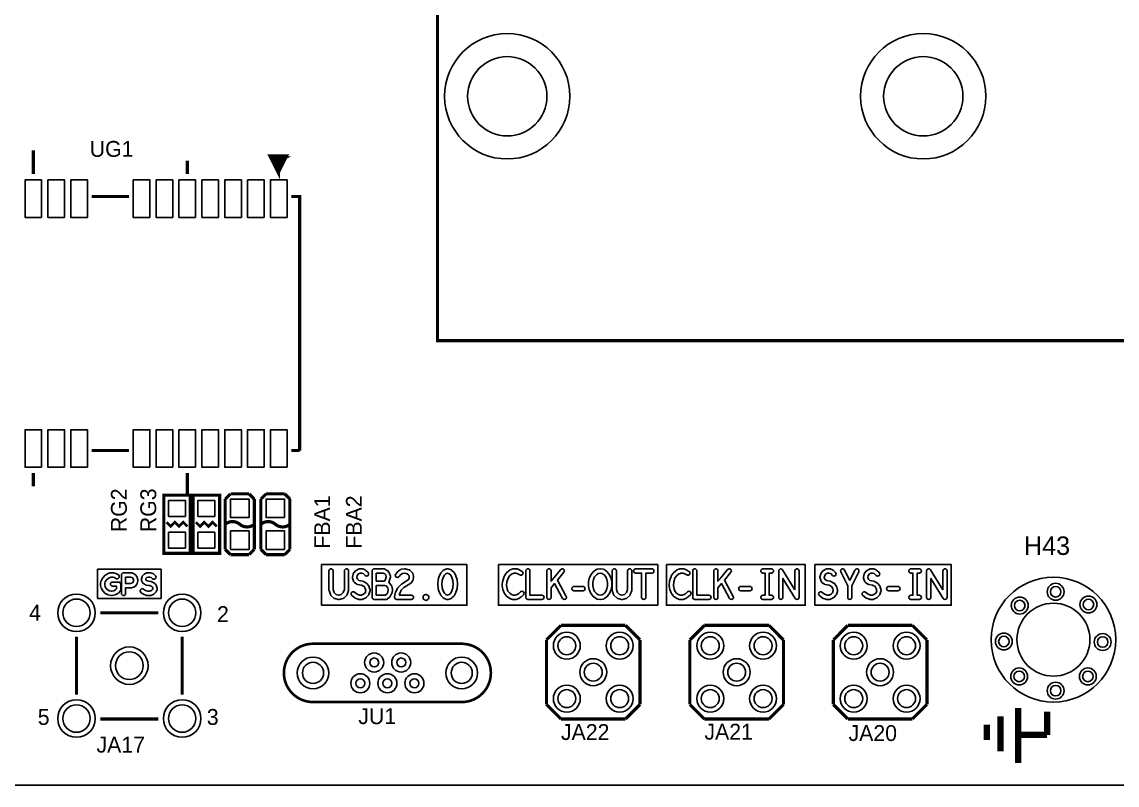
# Model space of a CAD drawing. Extents: x 0 to 260, y 0 to 180.
# Drawn here: x 71.3 to 124, y 0 to 36.7 of the extents above; entities that cross this region are included whole.
import ezdxf

# ---------------------------------------------------------------- set-up
doc = ezdxf.new("R2010")
doc.units = 0
for name, color, linetype in [('BG_DRILLHOLE', 193, 'CONTINUOUS'), ('BG_OUTLINE', 253, 'CONTINUOUS'), ('BG_SILKSCREEN_TOP', 6, 'CONTINUOUS'), ('PG_SILKSCREEN_TOP', 254, 'CONTINUOUS'), ('PIN_TOP', 96, 'CONTINUOUS'), ('RD_SILKSCREEN_TOP', 85, 'CONTINUOUS')]:
    doc.layers.add(name, color=color, linetype=linetype)

msp = doc.modelspace()

# ---------------------------------------------------------------- linework, layer by layer
at = {"layer": 'BG_DRILLHOLE'}
for points in [[(96.552004, 33.082992, 1), (92.742004, 33.082992, 1)], [(116.551964, 33.082992, 1), (112.741964, 33.082992, 1)], [(121.26468, 9.2837, 1), (120.75668, 9.2837, 1)], [(74.5998, 8.27532, 1), (73.279, 8.27532, 1)], [(79.6798, 8.27532, 1), (78.359, 8.27532, 1)], [(119.53748, 8.6233, 1), (119.02948, 8.6233, 1)], [(122.6566, 6.985, 1), (119.1514, 6.985, 1)], [(122.83948, 8.6741, 1), (122.33148, 8.6741, 1)], [(97.942654, 6.692138, 1), (97.079054, 6.692138, 1)], [(100.4824, 6.692138, 1), (99.6188, 6.692138, 1)], [(104.838754, 6.692138, 1), (103.975154, 6.692138, 1)], [(107.3785, 6.692138, 1), (106.5149, 6.692138, 1)], [(111.734854, 6.692138, 1), (110.871254, 6.692138, 1)], [(114.2746, 6.692138, 1), (113.411, 6.692138, 1)], [(118.77548, 6.8961, 1), (118.26748, 6.8961, 1)], [(123.52528, 6.8707, 1), (123.01728, 6.8707, 1)], [(77.1398, 5.73532, 1), (75.819, 5.73532, 1)], [(85.817456, 5.387848, 1), (84.801456, 5.387848, 1)], [(88.465406, 5.887974, 1), (88.033606, 5.887974, 1)], [(89.765378, 5.887974, 1), (89.333578, 5.887974, 1)], [(92.967556, 5.387848, 1), (91.951556, 5.387848, 1)], [(99.2124, 5.422138, 1), (98.3488, 5.422138, 1)], [(106.1085, 5.422138, 1), (105.2449, 5.422138, 1)], [(113.0046, 5.422138, 1), (112.141, 5.422138, 1)], [(119.51208, 5.2197, 1), (119.00408, 5.2197, 1)], [(122.81408, 5.2197, 1), (122.30608, 5.2197, 1)], [(87.800434, 4.887722, 1), (87.368634, 4.887722, 1)], [(89.100406, 4.887722, 1), (88.668606, 4.887722, 1)], [(90.400378, 4.887722, 1), (89.968578, 4.887722, 1)], [(121.26468, 4.5339, 1), (120.75668, 4.5339, 1)], [(97.942654, 4.152138, 1), (97.079054, 4.152138, 1)], [(100.4824, 4.152138, 1), (99.6188, 4.152138, 1)], [(104.838754, 4.152138, 1), (103.975154, 4.152138, 1)], [(107.3785, 4.152138, 1), (106.5149, 4.152138, 1)], [(111.734854, 4.152138, 1), (110.871254, 4.152138, 1)], [(114.2746, 4.152138, 1), (113.411, 4.152138, 1)], [(74.5998, 3.19532, 1), (73.279, 3.19532, 1)], [(79.6798, 3.19532, 1), (78.359, 3.19532, 1)]]:
    msp.add_lwpolyline(points, format="xyb", close=True, dxfattribs=at)
at = {"layer": 'BG_OUTLINE'}
msp.add_lwpolyline([(0, 180.34), (254, 180.34), (254, 0), (0, 0)], close=True, dxfattribs=at)
at = {"layer": 'BG_SILKSCREEN_TOP'}
for points in [[(85.725, 10.59434), (92.71, 10.59434), (92.71, 8.636), (85.725, 8.636)], [(94.2213, 10.59434), (101.88194, 10.59434), (101.88194, 8.636), (94.2213, 8.636)], [(102.2985, 10.59434), (108.97616, 10.59434), (108.97616, 8.636), (102.2985, 8.636)], [(109.44098, 10.59434), (115.99164, 10.59434), (115.99164, 8.636), (109.44098, 8.636)], [(74.9554, 10.3632), (78.0034, 10.3632), (78.0034, 8.9662), (74.9554, 8.9662)], [(88.353138, 10.183876), (88.683084, 10.183876), (88.760808, 10.14222), (88.80221, 10.090658), (88.824054, 10.008616), (88.7984, 9.89584), (88.760808, 9.817608), (88.73617, 9.794494), (88.353138, 9.794494)], [(91.700096, 10.153904), (91.78036, 10.17905), (91.860624, 10.153904), (91.934284, 10.077196), (91.990672, 9.971532), (92.03563, 9.821672), (92.05087, 9.650476), (92.03563, 9.47928), (91.990672, 9.32942), (91.934284, 9.223756), (91.860624, 9.147048), (91.78036, 9.121902), (91.700096, 9.147048), (91.626436, 9.223756), (91.570048, 9.32942), (91.52509, 9.47928), (91.50985, 9.650476), (91.52509, 9.821672), (91.570048, 9.971532), (91.626436, 10.077196)], [(99.019868, 10.16762), (99.11588, 10.182606), (99.211892, 10.16762), (99.299268, 10.105136), (99.384358, 9.998964), (99.442016, 9.87298), (99.47148, 9.725152), (99.47148, 9.5758), (99.442016, 9.427972), (99.384358, 9.301988), (99.299268, 9.195816), (99.211892, 9.133332), (99.11588, 9.118346), (99.019868, 9.133332), (98.932492, 9.195816), (98.847402, 9.301988), (98.789744, 9.427972), (98.76028, 9.5758), (98.76028, 9.725152), (98.789744, 9.87298), (98.847402, 9.998964), (98.932492, 10.105136)], [(76.302362, 9.993376), (76.538074, 9.993376), (76.614782, 9.964674), (76.67117, 9.898888), (76.68895, 9.828276), (76.670916, 9.756902), (76.630276, 9.708134), (76.539852, 9.677908), (76.302362, 9.677908)], [(88.353138, 9.591294), (88.758776, 9.591294), (88.833706, 9.564624), (88.90254, 9.478264), (88.926162, 9.375394), (88.900508, 9.262872), (88.850216, 9.168892), (88.777826, 9.117076), (88.353138, 9.117076)]]:
    msp.add_lwpolyline(points, close=True, dxfattribs=at)
for points in [[(75.54722, 10.190226, -0.089566), (75.58278, 10.196576), (75.686412, 10.196576, -0.061321), (75.71105, 10.193528), (75.829668, 10.16381, -0.085973), (75.861418, 10.14984), (75.950318, 10.090658, -0.250497), (75.99553, 10.006076, -0.414214), (75.89393, 9.904476, -0.147613), (75.837542, 9.921494), (75.763374, 9.971024), (75.673966, 9.993376), (75.601068, 9.993376), (75.510644, 9.959594), (75.440032, 9.91235), (75.367896, 9.840214), (75.320398, 9.756902), (75.299062, 9.693148), (75.299062, 9.618472), (75.32243, 9.525762), (75.367896, 9.446006), (75.437492, 9.37641), (75.515216, 9.33196), (75.62723, 9.309608), (75.739244, 9.33196), (75.816968, 9.37641), (75.866498, 9.42594), (75.866498, 9.548876), (75.67168, 9.548876, -1), (75.67168, 9.752076), (75.968098, 9.752076, -0.414214), (76.069698, 9.650476), (76.069698, 9.383776, -0.198564), (76.03998, 9.311894), (75.95108, 9.222994, -0.067145), (75.92949, 9.206484), (75.825604, 9.147302, -0.079775), (75.795378, 9.136126), (75.647296, 9.106408, -0.049758), (75.62723, 9.104376, -0.049758), (75.607164, 9.106408), (75.459082, 9.136126, -0.079775), (75.428856, 9.147302), (75.32497, 9.206484, -0.067145), (75.30338, 9.222994), (75.21448, 9.311894, -0.066812), (75.198224, 9.333484), (75.139042, 9.437116, -0.068478), (75.128628, 9.46277), (75.09891, 9.581388, -0.061321), (75.095862, 9.606026), (75.095862, 9.709658, -0.08101), (75.101196, 9.741916), (75.130914, 9.830816, -0.04853), (75.138788, 9.84885), (75.19797, 9.952736, -0.067145), (75.21448, 9.974326), (75.30338, 10.063226, -0.049398), (75.318874, 10.075926), (75.407774, 10.135108, -0.05775), (75.428602, 10.145776)], [(76.099162, 10.094976, -0.414214), (76.200762, 10.196576), (76.556362, 10.196576, -0.089566), (76.591922, 10.190226), (76.71054, 10.145776, -0.127182), (76.752196, 10.116566), (76.841096, 10.012934, -0.116157), (76.862432, 9.971532), (76.89215, 9.852914, -0.061321), (76.895198, 9.828276, -0.061321), (76.89215, 9.803638), (76.862432, 9.68502, -0.112982), (76.841858, 9.644634), (76.76769, 9.555734, -0.139538), (76.721716, 9.524492), (76.588366, 9.480042, -0.080414), (76.556362, 9.474708), (76.302362, 9.474708), (76.302362, 9.205976, -1), (76.099162, 9.205976)], [(77.326998, 10.188448, -0.101737), (77.36713, 10.196576), (77.470762, 10.196576, -0.069688), (77.498702, 10.192766), (77.602588, 10.163048, -0.104204), (77.639672, 10.14349), (77.728572, 10.069576, -0.222222), (77.765148, 9.991344, -0.414214), (77.663548, 9.889744, -0.175123), (77.598524, 9.913112), (77.526134, 9.973564), (77.456538, 9.993376), (77.387958, 9.993376), (77.32141, 9.964928), (77.279754, 9.923018), (77.267308, 9.879584), (77.284072, 9.840468), (77.342492, 9.80694), (77.502258, 9.780524, -0.064317), (77.52715, 9.772904), (77.6605, 9.713468, -0.114847), (77.69733, 9.685782), (77.771244, 9.596882, -0.104204), (77.790802, 9.559798), (77.82052, 9.456166, -0.069688), (77.82433, 9.428226, -0.101737), (77.816202, 9.388094), (77.771752, 9.284462, -0.118094), (77.743304, 9.246616), (77.654404, 9.172448, -0.08464), (77.62494, 9.155176), (77.506322, 9.110726, -0.089566), (77.470762, 9.104376), (77.352398, 9.104376, -0.080414), (77.320394, 9.10971), (77.187044, 9.15416, -0.059528), (77.1652, 9.16432), (77.046582, 9.238488, -0.258725), (76.99883, 9.324594, -0.414214), (77.10043, 9.426194, -0.141007), (77.154278, 9.4107), (77.262736, 9.342882), (77.368908, 9.307576), (77.452474, 9.307576), (77.537564, 9.33958), (77.59446, 9.387078), (77.615034, 9.435084), (77.601318, 9.483344), (77.556106, 9.5377), (77.456284, 9.58215), (77.291438, 9.609328, -0.089652), (77.257402, 9.62152), (77.153516, 9.680956, -0.162583), (77.11059, 9.728962), (77.06614, 9.832594, -0.101737), (77.058012, 9.872726, -0.069688), (77.061822, 9.900666), (77.09154, 10.004298, -0.127493), (77.117448, 10.04824), (77.191616, 10.122408, -0.095278), (77.223366, 10.143998)], [(86.818978, 9.39292), (86.818978, 10.285476, -1), (87.022178, 10.285476), (87.022178, 9.375394, -0.085586), (87.016336, 9.341358), (86.948518, 9.150858, -0.119511), (86.922356, 9.110726), (86.786974, 8.983726, -0.127867), (86.742016, 8.959342), (86.572598, 8.916924, -0.061321), (86.54796, 8.913876, -0.061321), (86.523322, 8.916924), (86.353904, 8.959342, -0.127867), (86.308946, 8.983726), (86.173564, 9.110726, -0.119511), (86.147402, 9.150858), (86.079584, 9.341358, -0.085586), (86.073742, 9.375394), (86.073742, 10.285476, -1), (86.276942, 10.285476), (86.276942, 9.39292), (86.330536, 9.242044), (86.428834, 9.150096), (86.54796, 9.120124), (86.667086, 9.150096), (86.765384, 9.242044)], [(87.495634, 10.375138, -0.123516), (87.54364, 10.387076), (87.662258, 10.387076, -0.086179), (87.696548, 10.381234), (87.814912, 10.338816, -0.115766), (87.853774, 10.313416), (87.955374, 10.207752, -0.193858), (87.983822, 10.137394, -0.414214), (87.882222, 10.035794, -0.204602), (87.80907, 10.067036), (87.72398, 10.155428), (87.644478, 10.183876), (87.56904, 10.183876), (87.491316, 10.14222), (87.43442, 10.070846), (87.412068, 9.973564), (87.443056, 9.883648), (87.517478, 9.830054), (87.699596, 9.792462, -0.076591), (87.728552, 9.78154), (87.880952, 9.696704, -0.118872), (87.916004, 9.664446), (88.00084, 9.537446, -0.091171), (88.015318, 9.503664), (88.0491, 9.355582, -0.056004), (88.05164, 9.332976, -0.083001), (88.046052, 9.299956), (87.995252, 9.151874, -0.108666), (87.972646, 9.114536), (87.871046, 9.008618, -0.092157), (87.84082, 8.987028), (87.705438, 8.923528, -0.110402), (87.662258, 8.913876), (87.526622, 8.913876, -0.099165), (87.487506, 8.92175), (87.335106, 8.98525, -0.066999), (87.311738, 8.998966), (87.176356, 9.104884, -0.23136), (87.13724, 9.184894, -0.414214), (87.23884, 9.286494, -0.16729), (87.301324, 9.264904), (87.426038, 9.167368), (87.546942, 9.117076), (87.639652, 9.117076), (87.737442, 9.16305), (87.81034, 9.238996), (87.84463, 9.338564), (87.821262, 9.440164), (87.760556, 9.531096), (87.643208, 9.596628), (87.455248, 9.63549, -0.104948), (87.41664, 9.652508), (87.298276, 9.737344, -0.155602), (87.261446, 9.786874), (87.210646, 9.934956, -0.083001), (87.205058, 9.967976, -0.056004), (87.207598, 9.990582), (87.24138, 10.138664, -0.112905), (87.260938, 10.179558), (87.34552, 10.285476, -0.101707), (87.377016, 10.311638)], [(88.149938, 10.285476, -0.414214), (88.251538, 10.387076), (88.708738, 10.387076, -0.123816), (88.756744, 10.374884), (88.875108, 10.311384, -0.100943), (88.90635, 10.285476), (88.974168, 10.200894, -0.104227), (88.993218, 10.163556), (89.027, 10.036556, -0.065123), (89.030302, 10.010394, -0.056004), (89.027762, 9.987788), (88.99398, 9.839452, -0.055697), (88.986614, 9.818116), (88.947752, 9.737344, -0.08744), (88.974168, 9.713976), (89.075768, 9.586976, -0.113262), (89.09558, 9.546082), (89.129362, 9.398, -0.056004), (89.131902, 9.375394, -0.056004), (89.129362, 9.352788), (89.09558, 9.204452, -0.066348), (89.086182, 9.179306), (89.018364, 9.052306, -0.115358), (88.987884, 9.017508), (88.86952, 8.932926, -0.156978), (88.810338, 8.913876), (88.251538, 8.913876, -0.414214), (88.149938, 9.015476)], [(89.570052, 10.364724), (89.705434, 10.385806, -0.038943), (89.721182, 10.387076, -0.061321), (89.74582, 10.384028), (89.915238, 10.34161, -0.121114), (89.958164, 10.319004), (90.076782, 10.21334, -0.146992), (90.107516, 10.163556), (90.141298, 10.036556, -0.065123), (90.1446, 10.010394, -0.033277), (90.143584, 9.996932), (90.126566, 9.869932, -0.109105), (90.11158, 9.828784), (90.044016, 9.722866, -0.111451), (90.012266, 9.69137), (89.682574, 9.485376), (89.551002, 9.35736), (89.463118, 9.17448), (89.452958, 9.117076), (90.043, 9.117076, -1), (90.043, 8.913876), (89.3318, 8.913876, -0.414214), (89.2302, 9.015476, -0.043986), (89.231724, 9.033256), (89.265506, 9.223756, -0.067883), (89.273888, 9.249918), (89.375488, 9.4615, -0.088411), (89.396316, 9.490456), (89.548716, 9.638792, -0.053151), (89.565734, 9.652), (89.885012, 9.85139), (89.928192, 9.919208), (89.939622, 10.00379), (89.918794, 10.081768), (89.841578, 10.150602), (89.716356, 10.181844), (89.618566, 10.166604), (89.533476, 10.121138), (89.44483, 10.010394, -0.227899), (89.365582, 9.972294, -0.414214), (89.263982, 10.073894, -0.170862), (89.286334, 10.137394), (89.387934, 10.264394, -0.101271), (89.419176, 10.290556), (89.537794, 10.354056, -0.08417)], [(91.614498, 10.340086), (91.74988, 10.382504, -0.076242), (91.78036, 10.387076, -0.076242), (91.81084, 10.382504), (91.946222, 10.340086, -0.125782), (91.988894, 10.313416), (92.090494, 10.207752, -0.069238), (92.107004, 10.185146), (92.174822, 10.058146, -0.049455), (92.182442, 10.039604), (92.233242, 9.870186, -0.050405), (92.237052, 9.85012), (92.25407, 9.65962, -0.022558), (92.254578, 9.650476, -0.022558), (92.25407, 9.641332), (92.237052, 9.450832, -0.050405), (92.233242, 9.430766), (92.182442, 9.261348, -0.049455), (92.174822, 9.242806), (92.107004, 9.115806, -0.069238), (92.090494, 9.0932), (91.988894, 8.987536, -0.125782), (91.946222, 8.960866), (91.81084, 8.918448, -0.076242), (91.78036, 8.913876, -0.076242), (91.74988, 8.918448), (91.614498, 8.960866, -0.125782), (91.571826, 8.987536), (91.470226, 9.0932, -0.069238), (91.453716, 9.115806), (91.385898, 9.242806, -0.049455), (91.378278, 9.261348), (91.327478, 9.430766, -0.050405), (91.323668, 9.450832), (91.30665, 9.641332, -0.022558), (91.306142, 9.650476, -0.022558), (91.30665, 9.65962), (91.323668, 9.85012, -0.050405), (91.327478, 9.870186), (91.378278, 10.039604, -0.049455), (91.385898, 10.058146), (91.453716, 10.185146, -0.069238), (91.470226, 10.207752), (91.571826, 10.313416, -0.125782)], [(94.907862, 10.379202, -0.099165), (94.946978, 10.387076), (95.08236, 10.387076, -0.086179), (95.11665, 10.381234), (95.235268, 10.338816, -0.053805), (95.254826, 10.329164), (95.356426, 10.265664, -0.258725), (95.404178, 10.179558, -0.414214), (95.302578, 10.077958, -0.141007), (95.24873, 10.093452), (95.156528, 10.15111), (95.064834, 10.183876), (94.967298, 10.183876), (94.849442, 10.134854), (94.75343, 10.049002), (94.683834, 9.944608), (94.623636, 9.757156), (94.608904, 9.591548), (94.638876, 9.42467), (94.680024, 9.321292), (94.76359, 9.216898), (94.85884, 9.148826), (94.947486, 9.117076), (95.030798, 9.117076), (95.122492, 9.149842), (95.205042, 9.201404), (95.28175, 9.277858, -0.198453), (95.353378, 9.307576, -0.414214), (95.454978, 9.205976, -0.199373), (95.425006, 9.134094), (95.34017, 9.049512, -0.056235), (95.32239, 9.035288), (95.22079, 8.971788, -0.053805), (95.201232, 8.962136), (95.082868, 8.919718, -0.086179), (95.048578, 8.913876), (94.92996, 8.913876, -0.086179), (94.89567, 8.919718), (94.777052, 8.962136, -0.069646), (94.75216, 8.975344), (94.633796, 9.059926, -0.068418), (94.61373, 9.078976), (94.51213, 9.205976, -0.073526), (94.497144, 9.23163), (94.446344, 9.35863, -0.051564), (94.440502, 9.378696), (94.406466, 9.569196, -0.043986), (94.404942, 9.586976, -0.022558), (94.40545, 9.59612), (94.422468, 9.78662, -0.05497), (94.426786, 9.808464), (94.494604, 10.020046, -0.069648), (94.506796, 10.045446), (94.591378, 10.172446, -0.063607), (94.608396, 10.19175), (94.727014, 10.297668, -0.083507), (94.755462, 10.315702)], [(95.536258, 9.015476), (95.536258, 10.285476, -1), (95.739458, 10.285476), (95.739458, 9.117076), (96.315022, 9.117076, -1), (96.315022, 8.913876), (95.637858, 8.913876, -0.414214)], [(96.886014, 9.94918), (97.215452, 10.349992, -0.224355), (97.293938, 10.387076, -0.414214), (97.395538, 10.285476, -0.173727), (97.372424, 10.22096), (97.063052, 9.844786), (97.484946, 9.063736, -0.124362), (97.497138, 9.015476, -0.414214), (97.395538, 8.913876, -0.275633), (97.30613, 8.967216), (96.92386, 9.675114), (96.751902, 9.466072), (96.751902, 9.015476, -1), (96.548702, 9.015476), (96.548702, 10.285476, -1), (96.751902, 10.285476), (96.751902, 9.786112), (96.842834, 9.896602, -0.172396)], [(98.96475, 10.364724), (99.100132, 10.385806, -0.038943), (99.11588, 10.387076, -0.038943), (99.131628, 10.385806), (99.26701, 10.364724, -0.117093), (99.310444, 10.346944), (99.429062, 10.262108, -0.068418), (99.449128, 10.243058), (99.550728, 10.116058, -0.061431), (99.563936, 10.094976), (99.631754, 9.946894, -0.058502), (99.638866, 9.924288), (99.672648, 9.75487, -0.049144), (99.67468, 9.735058), (99.67468, 9.565894, -0.049144), (99.672648, 9.546082), (99.638866, 9.376664, -0.058502), (99.631754, 9.354058), (99.563936, 9.205976, -0.061431), (99.550728, 9.184894), (99.449128, 9.057894, -0.068418), (99.429062, 9.038844), (99.310444, 8.954008, -0.117093), (99.26701, 8.936228), (99.131628, 8.915146, -0.038943), (99.11588, 8.913876, -0.038943), (99.100132, 8.915146), (98.96475, 8.936228, -0.117093), (98.921316, 8.954008), (98.802698, 9.038844, -0.068418), (98.782632, 9.057894), (98.681032, 9.184894, -0.061431), (98.667824, 9.205976), (98.600006, 9.354058, -0.058502), (98.592894, 9.376664), (98.559112, 9.546082, -0.049144), (98.55708, 9.565894), (98.55708, 9.735058, -0.049144), (98.559112, 9.75487), (98.592894, 9.924288, -0.058502), (98.600006, 9.946894), (98.667824, 10.094976, -0.061431), (98.681032, 10.116058), (98.782632, 10.243058, -0.068418), (98.802698, 10.262108), (98.921316, 10.346944, -0.117093)], [(100.433378, 9.39292), (100.433378, 10.285476, -1), (100.636578, 10.285476), (100.636578, 9.375394, -0.085586), (100.630736, 9.341358), (100.562918, 9.150858, -0.119511), (100.536756, 9.110726), (100.401374, 8.983726, -0.127867), (100.356416, 8.959342), (100.186998, 8.916924, -0.061321), (100.16236, 8.913876, -0.061321), (100.137722, 8.916924), (99.968304, 8.959342, -0.127867), (99.923346, 8.983726), (99.787964, 9.110726, -0.119511), (99.761802, 9.150858), (99.693984, 9.341358, -0.085586), (99.688142, 9.375394), (99.688142, 10.285476, -1), (99.891342, 10.285476), (99.891342, 9.39292), (99.944936, 9.242044), (100.043234, 9.150096), (100.16236, 9.120124), (100.281486, 9.150096), (100.379784, 9.242044)], [(100.819458, 10.183876, -1), (100.819458, 10.387076), (101.598222, 10.387076, -1), (101.598222, 10.183876), (101.31044, 10.183876), (101.31044, 9.015476, -1), (101.10724, 9.015476), (101.10724, 10.183876)], [(102.934262, 10.379202, -0.099165), (102.973378, 10.387076), (103.10876, 10.387076, -0.086179), (103.14305, 10.381234), (103.261668, 10.338816, -0.053805), (103.281226, 10.329164), (103.382826, 10.265664, -0.258725), (103.430578, 10.179558, -0.414214), (103.328978, 10.077958, -0.141007), (103.27513, 10.093452), (103.182928, 10.15111), (103.091234, 10.183876), (102.993698, 10.183876), (102.875842, 10.134854), (102.77983, 10.049002), (102.710234, 9.944608), (102.650036, 9.757156), (102.635304, 9.591548), (102.665276, 9.42467), (102.706424, 9.321292), (102.78999, 9.216898), (102.88524, 9.148826), (102.973886, 9.117076), (103.057198, 9.117076), (103.148892, 9.149842), (103.231442, 9.201404), (103.30815, 9.277858, -0.198453), (103.379778, 9.307576, -0.414214), (103.481378, 9.205976, -0.199373), (103.451406, 9.134094), (103.36657, 9.049512, -0.056235), (103.34879, 9.035288), (103.24719, 8.971788, -0.053805), (103.227632, 8.962136), (103.109268, 8.919718, -0.086179), (103.074978, 8.913876), (102.95636, 8.913876, -0.086179), (102.92207, 8.919718), (102.803452, 8.962136, -0.069646), (102.77856, 8.975344), (102.660196, 9.059926, -0.068418), (102.64013, 9.078976), (102.53853, 9.205976, -0.073526), (102.523544, 9.23163), (102.472744, 9.35863, -0.051564), (102.466902, 9.378696), (102.432866, 9.569196, -0.043986), (102.431342, 9.586976, -0.022558), (102.43185, 9.59612), (102.448868, 9.78662, -0.05497), (102.453186, 9.808464), (102.521004, 10.020046, -0.069648), (102.533196, 10.045446), (102.617778, 10.172446, -0.063607), (102.634796, 10.19175), (102.753414, 10.297668, -0.083507), (102.781862, 10.315702)], [(103.562658, 9.015476), (103.562658, 10.285476, -1), (103.765858, 10.285476), (103.765858, 9.117076), (104.341422, 9.117076, -1), (104.341422, 8.913876), (103.664258, 8.913876, -0.414214)], [(104.912414, 9.94918), (105.241852, 10.349992, -0.224355), (105.320338, 10.387076, -0.414214), (105.421938, 10.285476, -0.173727), (105.398824, 10.22096), (105.089452, 9.844786), (105.511346, 9.063736, -0.124362), (105.523538, 9.015476, -0.414214), (105.421938, 8.913876, -0.275633), (105.33253, 8.967216), (104.95026, 9.675114), (104.778302, 9.466072), (104.778302, 9.015476, -1), (104.575102, 9.015476), (104.575102, 10.285476, -1), (104.778302, 10.285476), (104.778302, 9.786112), (104.869234, 9.896602, -0.172396)], [(106.93908, 10.183876, -1), (106.93908, 10.387076), (107.34548, 10.387076, -1), (107.34548, 10.183876), (107.24388, 10.183876), (107.24388, 9.117076), (107.34548, 9.117076, -1), (107.34548, 8.913876), (106.93908, 8.913876, -1), (106.93908, 9.117076), (107.04068, 9.117076), (107.04068, 10.183876)], [(108.476542, 9.375648), (108.476542, 10.285476, -1), (108.679742, 10.285476), (108.679742, 9.015476, -0.414214), (108.578142, 8.913876, -0.260983), (108.491528, 8.96239), (107.900978, 9.925304), (107.900978, 9.015476, -1), (107.697778, 9.015476), (107.697778, 10.285476, -0.414214), (107.799378, 10.387076, -0.260983), (107.885992, 10.338562)], [(109.969554, 10.375138, -0.123516), (110.01756, 10.387076), (110.136178, 10.387076, -0.086179), (110.170468, 10.381234), (110.288832, 10.338816, -0.115766), (110.327694, 10.313416), (110.429294, 10.207752, -0.193858), (110.457742, 10.137394, -0.414214), (110.356142, 10.035794, -0.204602), (110.28299, 10.067036), (110.1979, 10.155428), (110.118398, 10.183876), (110.04296, 10.183876), (109.965236, 10.14222), (109.90834, 10.070846), (109.885988, 9.973564), (109.916976, 9.883648), (109.991398, 9.830054), (110.173516, 9.792462, -0.076591), (110.202472, 9.78154), (110.354872, 9.696704, -0.118872), (110.389924, 9.664446), (110.47476, 9.537446, -0.091171), (110.489238, 9.503664), (110.52302, 9.355582, -0.056004), (110.52556, 9.332976, -0.083001), (110.519972, 9.299956), (110.469172, 9.151874, -0.108666), (110.446566, 9.114536), (110.344966, 9.008618, -0.092157), (110.31474, 8.987028), (110.179358, 8.923528, -0.110402), (110.136178, 8.913876), (110.000542, 8.913876, -0.099165), (109.961426, 8.92175), (109.809026, 8.98525, -0.066999), (109.785658, 8.998966), (109.650276, 9.104884, -0.23136), (109.61116, 9.184894, -0.414214), (109.71276, 9.286494, -0.16729), (109.775244, 9.264904), (109.899958, 9.167368), (110.020862, 9.117076), (110.113572, 9.117076), (110.211362, 9.16305), (110.28426, 9.238996), (110.31855, 9.338564), (110.295182, 9.440164), (110.234476, 9.531096), (110.117128, 9.596628), (109.929168, 9.63549, -0.104948), (109.89056, 9.652508), (109.772196, 9.737344, -0.155602), (109.735366, 9.786874), (109.684566, 9.934956, -0.083001), (109.678978, 9.967976, -0.056004), (109.681518, 9.990582), (109.7153, 10.138664, -0.112905), (109.734858, 10.179558), (109.81944, 10.285476, -0.101707), (109.850936, 10.311638)], [(111.11484, 9.819894), (111.361982, 10.329672, -0.287876), (111.453422, 10.387076, -0.414214), (111.555022, 10.285476, -0.113034), (111.544862, 10.24128), (111.21644, 9.563608), (111.21644, 9.015476, -1), (111.01324, 9.015476), (111.01324, 9.563608), (110.684818, 10.24128, -0.113034), (110.674658, 10.285476, -0.414214), (110.776258, 10.387076, -0.287876), (110.867698, 10.329672)], [(112.062514, 10.375138, -0.123516), (112.11052, 10.387076), (112.229138, 10.387076, -0.086179), (112.263428, 10.381234), (112.381792, 10.338816, -0.115766), (112.420654, 10.313416), (112.522254, 10.207752, -0.193858), (112.550702, 10.137394, -0.414214), (112.449102, 10.035794, -0.204602), (112.37595, 10.067036), (112.29086, 10.155428), (112.211358, 10.183876), (112.13592, 10.183876), (112.058196, 10.14222), (112.0013, 10.070846), (111.978948, 9.973564), (112.009936, 9.883648), (112.084358, 9.830054), (112.266476, 9.792462, -0.076591), (112.295432, 9.78154), (112.447832, 9.696704, -0.118872), (112.482884, 9.664446), (112.56772, 9.537446, -0.091171), (112.582198, 9.503664), (112.61598, 9.355582, -0.056004), (112.61852, 9.332976, -0.083001), (112.612932, 9.299956), (112.562132, 9.151874, -0.108666), (112.539526, 9.114536), (112.437926, 9.008618, -0.092157), (112.4077, 8.987028), (112.272318, 8.923528, -0.110402), (112.229138, 8.913876), (112.093502, 8.913876, -0.099165), (112.054386, 8.92175), (111.901986, 8.98525, -0.066999), (111.878618, 8.998966), (111.743236, 9.104884, -0.23136), (111.70412, 9.184894, -0.414214), (111.80572, 9.286494, -0.16729), (111.868204, 9.264904), (111.992918, 9.167368), (112.113822, 9.117076), (112.206532, 9.117076), (112.304322, 9.16305), (112.37722, 9.238996), (112.41151, 9.338564), (112.388142, 9.440164), (112.327436, 9.531096), (112.210088, 9.596628), (112.022128, 9.63549, -0.104948), (111.98352, 9.652508), (111.865156, 9.737344, -0.155602), (111.828326, 9.786874), (111.777526, 9.934956, -0.083001), (111.771938, 9.967976, -0.056004), (111.774478, 9.990582), (111.80826, 10.138664, -0.112905), (111.827818, 10.179558), (111.9124, 10.285476, -0.101707), (111.943896, 10.311638)], [(114.05108, 10.183876, -1), (114.05108, 10.387076), (114.45748, 10.387076, -1), (114.45748, 10.183876), (114.35588, 10.183876), (114.35588, 9.117076), (114.45748, 9.117076, -1), (114.45748, 8.913876), (114.05108, 8.913876, -1), (114.05108, 9.117076), (114.15268, 9.117076), (114.15268, 10.183876)], [(115.588542, 9.375648), (115.588542, 10.285476, -1), (115.791742, 10.285476), (115.791742, 9.015476, -0.414214), (115.690142, 8.913876, -0.260983), (115.603528, 8.96239), (115.012978, 9.925304), (115.012978, 9.015476, -1), (114.809778, 9.015476), (114.809778, 10.285476, -0.414214), (114.911378, 10.387076, -0.260983), (114.997992, 10.338562)], [(97.849182, 9.337294, -1), (97.849182, 9.540494), (98.289618, 9.540494, -1), (98.289618, 9.337294)], [(105.875582, 9.337294, -1), (105.875582, 9.540494), (106.316018, 9.540494, -1), (106.316018, 9.337294)], [(112.987582, 9.337294, -1), (112.987582, 9.540494), (113.428018, 9.540494, -1), (113.428018, 9.337294)], [(90.645742, 9.12241), (90.679524, 9.143746, -0.141941), (90.73388, 9.159494, -0.141941), (90.788236, 9.143746), (90.822018, 9.12241, -0.256978), (90.869262, 9.036558), (90.869262, 8.994394, -0.256978), (90.822018, 8.908542), (90.788236, 8.887206, -0.141941), (90.73388, 8.871458, -0.141941), (90.679524, 8.887206), (90.645742, 8.908542, -0.256978), (90.598498, 8.994394), (90.598498, 9.036558, -0.256978)]]:
    msp.add_lwpolyline(points, format="xyb", close=True, dxfattribs=at)
at = {"layer": 'PG_SILKSCREEN_TOP'}
for points, const_width in [([(179.182522, 21.342858), (179.182522, 44.842938), (91.293442, 44.842938), (91.293442, 21.342858), (179.182522, 21.342858)], 0.1524), ([(71.86422, 29.349954), (71.86422, 30.492954)], 0.1524), ([(79.264256, 29.349954), (79.264256, 29.984954)], 0.1524), ([(83.638898, 29.421328), (84.038948, 30.221174), (83.238848, 30.221174), (83.638898, 29.421328), (83.638898, 29.821378), (83.738974, 29.821378), (83.838796, 30.121352), (83.439, 30.121352), (83.439, 30.021276), (83.538822, 29.721302), (83.638898, 29.9212), (83.738974, 30.021276), (83.538822, 30.021276), (83.538822, 29.9212), (83.938872, 30.121352), (83.338924, 30.121352)], 0.1524), ([(76.464414, 28.26893), (74.664316, 28.26893)], 0.1524), ([(84.664296, 16.068802), (84.664296, 28.26893), (84.264246, 28.26893)], 0.1524), ([(74.664316, 16.068802), (76.464414, 16.068802)], 0.1524), ([(84.264246, 16.068802), (84.664296, 16.068802)], 0.1524), ([(71.86422, 14.987778), (71.86422, 14.352778)], 0.1524), ([(79.264256, 14.987778), (79.264256, 13.844778)], 0.1524), ([(78.13548, 11.129772), (78.13548, 13.923772), (79.40548, 13.923772), (79.40548, 11.129772), (78.13548, 11.129772)], 0.1524), ([(79.54772, 11.129772), (79.54772, 13.923772), (80.81772, 13.923772), (80.81772, 11.129772), (79.54772, 11.129772)], 0.1524), ([(81.3435, 13.987272), (81.0895, 13.733272)], 0.1524), ([(81.0895, 13.733272), (81.0895, 11.320272)], 0.1524), ([(82.2325, 13.987272), (81.3435, 13.987272)], 0.1524), ([(82.4865, 13.733272), (82.2325, 13.987272)], 0.1524), ([(82.4865, 11.320272), (82.4865, 13.733272)], 0.1524), ([(83.05546, 13.987272), (82.80146, 13.733272)], 0.1524), ([(82.80146, 13.733272), (82.80146, 11.320272)], 0.1524), ([(83.94446, 13.987272), (83.05546, 13.987272)], 0.1524), ([(84.19846, 13.733272), (83.94446, 13.987272)], 0.1524), ([(84.19846, 11.320272), (84.19846, 13.733272)], 0.1524), ([(79.270606, 12.426696), (79.070454, 12.626848), (78.870556, 12.426696), (78.670404, 12.626848), (78.470506, 12.426696), (78.270354, 12.626848)], 0.127), ([(80.682846, 12.426696), (80.482694, 12.626848), (80.282796, 12.426696), (80.082644, 12.626848), (79.882746, 12.426696), (79.682594, 12.626848)], 0.127), ([(81.0895, 11.320272), (81.3435, 11.066272)], 0.1524), ([(81.3435, 11.066272), (82.2325, 11.066272)], 0.1524), ([(82.2325, 11.066272), (82.4865, 11.320272)], 0.1524), ([(82.80146, 11.320272), (83.05546, 11.066272)], 0.1524), ([(83.05546, 11.066272), (83.94446, 11.066272)], 0.1524), ([(83.94446, 11.066272), (84.19846, 11.320272)], 0.1524), ([(75.0824, 8.276082), (77.8764, 8.276082)], 0.1524), ([(96.530668, 6.972046), (97.230692, 7.67207)], 0.1524), ([(97.230692, 7.67207), (100.330762, 7.67207)], 0.1524), ([(100.330762, 7.67207), (101.030786, 6.972046)], 0.1524), ([(103.426768, 6.972046), (104.126792, 7.67207)], 0.1524), ([(104.126792, 7.67207), (107.226862, 7.67207)], 0.1524), ([(107.226862, 7.67207), (107.926886, 6.972046)], 0.1524), ([(110.322868, 6.972046), (111.022892, 7.67207)], 0.1524), ([(111.022892, 7.67207), (114.122962, 7.67207)], 0.1524), ([(114.122962, 7.67207), (114.822986, 6.972046)], 0.1524), ([(73.938638, 4.33832), (73.938638, 7.13232)], 0.1524), ([(79.0194, 7.13232), (79.0194, 4.33832)], 0.1524), ([(96.530668, 3.871976), (96.530668, 6.972046)], 0.1524), ([(101.030786, 6.972046), (101.030786, 3.871976)], 0.1524), ([(103.426768, 3.871976), (103.426768, 6.972046)], 0.1524), ([(107.926886, 6.972046), (107.926886, 3.871976)], 0.1524), ([(110.322868, 3.871976), (110.322868, 6.972046)], 0.1524), ([(114.822986, 6.972046), (114.822986, 3.871976)], 0.1524), ([(85.309456, 3.9878), (92.459556, 3.9878)], 0.127), ([(97.230692, 3.171952), (96.530668, 3.871976)], 0.1524), ([(101.030786, 3.871976), (100.330762, 3.171952)], 0.1524), ([(104.126792, 3.171952), (103.426768, 3.871976)], 0.1524), ([(107.926886, 3.871976), (107.226862, 3.171952)], 0.1524), ([(111.022892, 3.171952), (110.322868, 3.871976)], 0.1524), ([(114.822986, 3.871976), (114.122962, 3.171952)], 0.1524), ([(119.2022, 3.7084), (119.2022, 1.0668)], 0.3048), ([(77.8764, 3.170682), (75.0824, 3.170682)], 0.1524), ([(100.330762, 3.171952), (97.230692, 3.171952)], 0.1524), ([(107.226862, 3.171952), (104.126792, 3.171952)], 0.1524), ([(114.122962, 3.171952), (111.022892, 3.171952)], 0.1524), ([(118.364, 3.302), (118.364, 1.6256)], 0.3048), ([(120.5992, 2.413), (120.5992, 3.5306)], 0.3048), ([(117.7036, 2.8956), (117.7036, 2.159)], 0.3048), ([(119.2022, 2.413), (120.5992, 2.413)], 0.3048)]:
    msp.add_lwpolyline(points, dxfattribs=dict(at, const_width=const_width))
for points, const_width in [([(81.787746, 12.526772), (81.788, 12.526772, 0.366409), (81.089246, 12.526772)], 0.1524), ([(83.499706, 12.526772), (83.49996, 12.526772, 0.366409), (82.801206, 12.526772)], 0.1524), ([(82.4865, 12.526772, -0.366409), (81.787746, 12.526772)], 0.1524), ([(84.19846, 12.526772, -0.366409), (83.499706, 12.526772)], 0.1524), ([(92.459556, 6.787896), (85.309456, 6.787896, 1), (85.309456, 3.9878)], 0.127), ([(92.459556, 3.9878, 1), (92.459556, 6.787896)], 0.127)]:
    msp.add_lwpolyline(points, format="xyb", dxfattribs=dict(at, const_width=const_width))
at = {"layer": 'PIN_TOP'}
for points in [[(72.26427, 27.268805), (71.46417, 27.268805), (71.46417, 29.068903), (72.26427, 29.068903)], [(73.364344, 27.268805), (72.564244, 27.268805), (72.564244, 29.068903), (73.364344, 29.068903)], [(74.464418, 27.268805), (73.664318, 27.268805), (73.664318, 29.068903), (74.464418, 29.068903)], [(77.464412, 27.268805), (76.664312, 27.268805), (76.664312, 29.068903), (77.464412, 29.068903)], [(78.564486, 27.268805), (77.764386, 27.268805), (77.764386, 29.068903), (78.564486, 29.068903)], [(79.664306, 27.268805), (78.864206, 27.268805), (78.864206, 29.068903), (79.664306, 29.068903)], [(80.76438, 27.268805), (79.96428, 27.268805), (79.96428, 29.068903), (80.76438, 29.068903)], [(81.864454, 27.268805), (81.064354, 27.268805), (81.064354, 29.068903), (81.864454, 29.068903)], [(82.964274, 27.268805), (82.164174, 27.268805), (82.164174, 29.068903), (82.964274, 29.068903)], [(84.064348, 27.268805), (83.264248, 27.268805), (83.264248, 29.068903), (84.064348, 29.068903)], [(72.26427, 15.268829), (71.46417, 15.268829), (71.46417, 17.068927), (72.26427, 17.068927)], [(73.364344, 15.268829), (72.564244, 15.268829), (72.564244, 17.068927), (73.364344, 17.068927)], [(74.464418, 15.268829), (73.664318, 15.268829), (73.664318, 17.068927), (74.464418, 17.068927)], [(77.464412, 15.268829), (76.664312, 15.268829), (76.664312, 17.068927), (77.464412, 17.068927)], [(78.564486, 15.268829), (77.764386, 15.268829), (77.764386, 17.068927), (78.564486, 17.068927)], [(79.664306, 15.268829), (78.864206, 15.268829), (78.864206, 17.068927), (79.664306, 17.068927)], [(80.76438, 15.268829), (79.96428, 15.268829), (79.96428, 17.068927), (80.76438, 17.068927)], [(81.864454, 15.268829), (81.064354, 15.268829), (81.064354, 17.068927), (81.864454, 17.068927)], [(82.964274, 15.268829), (82.164174, 15.268829), (82.164174, 17.068927), (82.964274, 17.068927)], [(84.064348, 15.268829), (83.264248, 15.268829), (83.264248, 17.068927), (84.064348, 17.068927)], [(82.2325, 12.844272), (81.3435, 12.844272), (81.3435, 13.733272), (82.2325, 13.733272)], [(83.94446, 12.844272), (83.05546, 12.844272), (83.05546, 13.733272), (83.94446, 13.733272)], [(79.17688, 12.907772), (78.36408, 12.907772), (78.36408, 13.669772), (79.17688, 13.669772)], [(80.58912, 12.907772), (79.77632, 12.907772), (79.77632, 13.669772), (80.58912, 13.669772)], [(79.17688, 11.383772), (78.36408, 11.383772), (78.36408, 12.145772), (79.17688, 12.145772)], [(80.58912, 11.383772), (79.77632, 11.383772), (79.77632, 12.145772), (80.58912, 12.145772)], [(82.2325, 11.320272), (81.3435, 11.320272), (81.3435, 12.209272), (82.2325, 12.209272)], [(83.94446, 11.320272), (83.05546, 11.320272), (83.05546, 12.209272), (83.94446, 12.209272)]]:
    msp.add_lwpolyline(points, close=True, dxfattribs=at)
for centre, radius in [((94.647004, 33.082992), 3.0099), ((114.646964, 33.082992), 3.0099), ((120.904, 6.985), 2.9972), ((121.01068, 9.2837), 0.4064), ((73.9394, 8.27532), 0.9017), ((79.0194, 8.27532), 0.9017), ((119.28348, 8.6233), 0.4064), ((122.58548, 8.6741), 0.4064), ((97.510854, 6.692138), 0.6477), ((100.0506, 6.692138), 0.6477), ((104.406954, 6.692138), 0.6477), ((106.9467, 6.692138), 0.6477), ((111.303054, 6.692138), 0.6477), ((113.8428, 6.692138), 0.6477), ((118.52148, 6.8961), 0.4064), ((123.27128, 6.8707), 0.4064), ((76.4794, 5.73532), 0.9017), ((88.249506, 5.887974), 0.4572), ((89.549478, 5.887974), 0.4572), ((85.309456, 5.387848), 0.762), ((92.459556, 5.387848), 0.762), ((98.7806, 5.422138), 0.6477), ((105.6767, 5.422138), 0.6477), ((112.5728, 5.422138), 0.6477), ((87.584534, 4.887722), 0.4572), ((88.884506, 4.887722), 0.4572), ((90.184478, 4.887722), 0.4572), ((119.25808, 5.2197), 0.4064), ((122.56008, 5.2197), 0.4064), ((97.510854, 4.152138), 0.6477), ((100.0506, 4.152138), 0.6477), ((104.406954, 4.152138), 0.6477), ((106.9467, 4.152138), 0.6477), ((111.303054, 4.152138), 0.6477), ((113.8428, 4.152138), 0.6477), ((121.01068, 4.5339), 0.4064), ((73.9394, 3.19532), 0.9017), ((79.0194, 3.19532), 0.9017)]:
    msp.add_circle(centre, radius, dxfattribs=at)

# ---------------------------------------------------------------- texts
at = {"layer": 'PG_SILKSCREEN_TOP', "width": 1.003333}
for s, p in [('4', (71.657464, 7.901432)), ('2', (80.695038, 7.830312)), ('5', (72.076564, 2.89052)), ('3', (80.204818, 2.89052))]:
    msp.add_text(s, height=0.762, dxfattribs=at).set_placement(p)
at = {"layer": 'RD_SILKSCREEN_TOP'}
for s, height, width, p in [('UG1', 0.762, 1.003333, (74.574146, 30.1752)), ('H43', 0.889, 1.014286, (119.492776, 11.053572)), ('JU1', 0.762, 1.003333, (87.485474, 2.928112)), ('JA22', 0.762, 1.003333, (97.228406, 2.165604)), ('JA21', 0.762, 1.003333, (104.126792, 2.183384)), ('JA20', 0.762, 1.003333, (111.053626, 2.117344)), ('JA17', 0.762, 1.003333, (74.899266, 1.55956))]:
    msp.add_text(s, height=height, dxfattribs=dict(at, width=width)).set_placement(p)
at = {"layer": 'RD_SILKSCREEN_TOP', "width": 1.003333}
for s, p in [('RG2', (76.35748, 12.145518)), ('RG3', (77.76972, 12.145518)), ('FBA1', (86.1314, 11.355832)), ('FBA2', (87.6554, 11.355832))]:
    msp.add_text(s, height=0.762, rotation=90, dxfattribs=at).set_placement(p)

doc.saveas('drawing.dxf')
